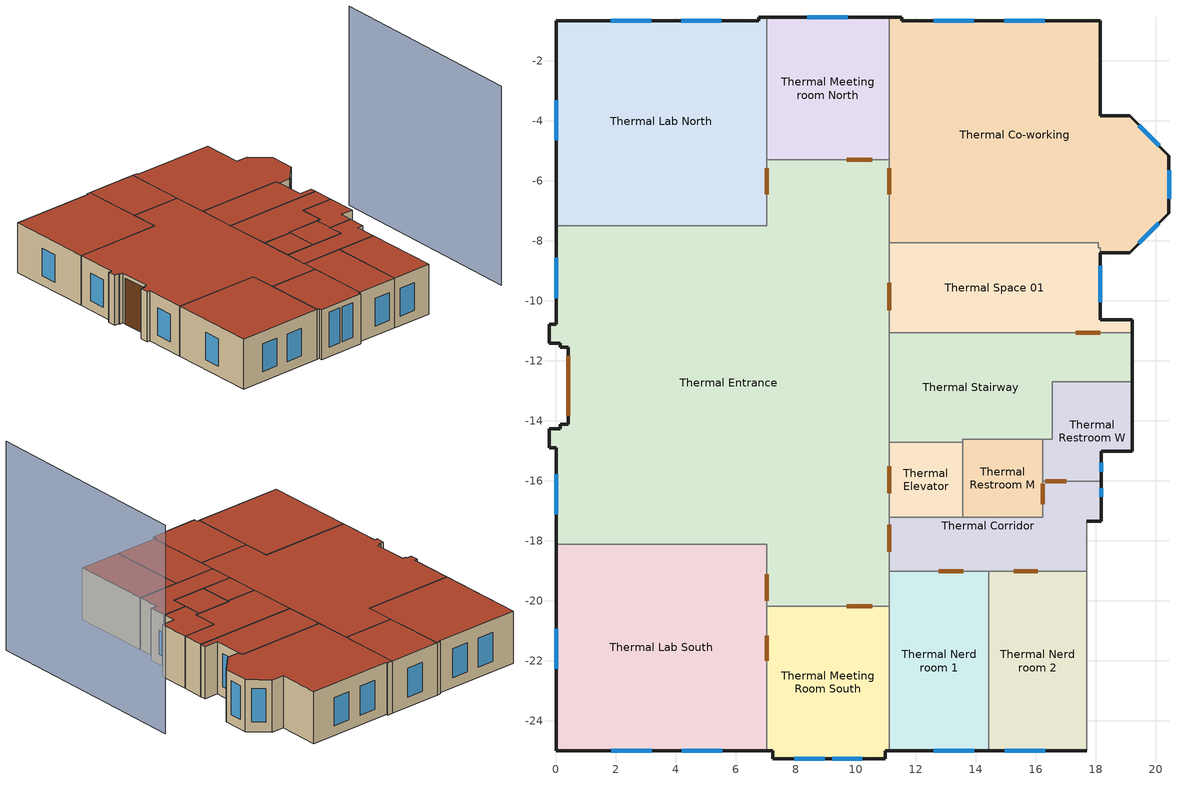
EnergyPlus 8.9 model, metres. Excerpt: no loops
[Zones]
Thermal Co-working
 floor ground (ExtSlabCarpet 4in ClimateZone 1-8): 20.44,-7.08 19.13,-8.4 18.15,-8.4 18.15,-8.23 18.07,-8.23 18.07,-8.07 11.11,-8.07 11.11,-0.54 11.53,-0.54 11.53,-0.66 18.15,-0.66 18.15,-3.83 19.13,-3.83 20.44,-5.15 z0
 wall outside (ASHRAE 189.1-2009 ExtWall Mass ClimateZone 5): 18.15,-8.4 19.13,-8.4 20.44,-7.08 20.44,-5.15 19.13,-3.83 18.15,-3.83 18.15,-0.66 11.53,-0.66 11.53,-0.54 11.11,-0.54 z0:4
 wall to Thermal Entrance (Interior Wall): 11.11,-5.3 11.11,-8.07 z0:4
 wall to Thermal Space 01 (Interior Wall): 11.11,-8.07 18.07,-8.07 18.07,-8.23 18.15,-8.23 18.15,-8.4 z0:4
 wall to Thermal Meeting room North (Interior Wall): 11.11,-0.54 11.11,-5.3 z0:4
 window (ASHRAE 189.1-2009 ExtWindow ClimateZone 4-5): 16.29,-0.66 14.95,-0.66 z0.77:2.9; 13.93,-0.66 12.59,-0.66 z0.77:2.99; 20.11,-4.82 19.44,-4.15 / 20.44,-6.59 20.44,-5.64 / 19.44,-8.09 20.11,-7.41 z0.75:3.33
 door inside (Interior Door): 11.11,-5.57 11.11,-6.45 z0:2.06
 roof outside (ASHRAE 189.1-2009 ExtRoof IEAD ClimateZone 2-5): 11.11,-8.07 18.07,-8.07 18.07,-8.23 18.15,-8.23 18.15,-8.4 19.13,-8.4 20.44,-7.08 20.44,-5.15 19.13,-3.83 18.15,-3.83 18.15,-0.66 11.53,-0.66 11.53,-0.54 11.11,-0.54 z4
Thermal Corridor
 floor ground (ExtSlabCarpet 4in ClimateZone 1-8): 18.18,-17.35 17.7,-17.35 17.7,-19.01 11.11,-19.01 11.11,-17.22 16.23,-17.22 16.23,-16.01 18.18,-16.01 z0
 wall outside (ASHRAE 189.1-2009 ExtWall Mass ClimateZone 5): 17.7,-17.35 18.18,-17.35 18.18,-16.01 z0:4
 wall to Thermal Restroom M (Interior Wall): 16.23,-16.01 16.23,-17.22 13.56,-17.22 z0:4
 wall adiabatic (Interior Wall): 17.7,-19.01 17.7,-17.35 z0:4
 wall to Thermal Nerd room 1 (Interior Wall): 11.11,-19.01 14.43,-19.01 z0:4
 wall to Thermal Entrance (Interior Wall): 11.11,-17.22 11.11,-19.01 z0:4
 wall to Thermal Elevator (Interior Wall): 13.56,-17.22 11.11,-17.22 z0:4
 wall to Thermal Nerd room 2 (Interior Wall): 14.43,-19.01 17.7,-19.01 z0:4
 wall to Thermal Restroom W (Interior Wall): 18.18,-16.01 16.23,-16.01 z0:4
 window (ASHRAE 189.1-2009 ExtWindow ClimateZone 4-5): 18.18,-16.53 18.18,-16.24 z0.79:2.63
 door inside (Interior Door): 16.23,-16.1 16.23,-16.79 / 12.77,-19.01 13.58,-19.01 / 11.11,-17.47 11.11,-18.36 / 15.26,-19.01 16.07,-19.01 / 17.01,-16.01 16.32,-16.01 z0:2.1
 roof outside (ASHRAE 189.1-2009 ExtRoof IEAD ClimateZone 2-5): 11.11,-19.01 17.7,-19.01 17.7,-17.35 18.18,-17.35 18.18,-16.01 16.23,-16.01 16.23,-17.22 11.11,-17.22 z4
Thermal Elevator
 floor ground (ExtSlabCarpet 4in ClimateZone 1-8): 13.56,-17.22 11.11,-17.22 11.11,-14.72 13.56,-14.72 z0
 wall to Thermal Entrance (Interior Wall): 11.11,-14.72 11.11,-17.22 z0:4
 wall to Thermal Stairway (Interior Wall): 13.56,-14.72 11.11,-14.72 z0:4
 wall to Thermal Restroom M (Interior Wall): 13.56,-17.22 13.56,-14.72 z0:4
 door inside (Interior Door): 11.11,-15.52 11.11,-16.42 z0:2.07
 roof outside (ASHRAE 189.1-2009 ExtRoof IEAD ClimateZone 2-5): 11.11,-17.22 13.56,-17.22 13.56,-14.72 11.11,-14.72 z4
Thermal Entrance
 floor ground (ExtSlabCarpet 4in ClimateZone 1-8): 11.11,-20.18 7.03,-20.18 7.03,-18.11 0.01,-18.11 0.01,-14.89 -0.23,-14.89 -0.23,-14.26 0.14,-14.26 0.14,-14.12 0.42,-14.12 0.42,-11.55 0.14,-11.55 0.14,-11.41 -0.23,-11.41 -0.23,-10.78 0.01,-10.78 0.01,-7.5 7.03,-7.5 7.03,-5.3 11.11,-5.3 z0
 wall outside (ASHRAE 189.1-2009 ExtWall Mass ClimateZone 5): 0.01,-7.5 0.01,-10.78 -0.23,-10.78 -0.23,-11.41 0.14,-11.41 0.14,-11.55 0.42,-11.55 0.42,-14.12 0.14,-14.12 0.14,-14.21 0.14,-14.26 -0.23,-14.26 -0.23,-14.89 0.01,-14.89 0.01,-18.11 z0:4
 wall to Thermal Lab South (Interior Wall): 0.01,-18.11 7.03,-18.11 7.03,-20.18 z0:4
 wall to Thermal Stairway (Interior Wall): 11.11,-14.72 11.11,-11.07 z0:4
 wall to Thermal Meeting Room South (Interior Wall): 7.03,-20.18 11.11,-20.18 z0:4
 wall to Thermal Meeting room North (Interior Wall): 11.11,-5.3 7.03,-5.3 z0:4
 wall to Thermal Nerd room 1 (Interior Wall): 11.11,-20.18 11.11,-19.01 z0:4
 wall to Thermal Space 01 (Interior Wall): 11.11,-11.07 11.11,-8.07 z0:4
 wall to Thermal Lab North (Interior Wall): 7.03,-5.3 7.03,-7.5 0.01,-7.5 z0:4
 window (ASHRAE 189.1-2009 ExtWindow ClimateZone 4-5): 0.01,-15.77 0.01,-17.11 / 0.01,-8.57 0.01,-9.91 z0.77:2.99
 door (Exterior Door): 0.42,-11.83 0.42,-13.84 z0:3.71
 door inside (Interior Door): 9.69,-20.18 10.54,-20.18 / 10.54,-5.3 9.69,-5.3 / 7.03,-5.57 7.03,-6.45 z0:2.06; 11.11,-10.32 11.11,-9.4 / 7.03,-19.12 7.03,-20 z0:2.05
 roof outside (ASHRAE 189.1-2009 ExtRoof IEAD ClimateZone 2-5): -0.23,-11.41 0.14,-11.41 0.14,-11.55 0.42,-11.55 0.42,-14.12 0.14,-14.12 0.14,-14.26 -0.23,-14.26 -0.23,-14.89 0.01,-14.89 0.01,-18.11 7.03,-18.11 7.03,-20.18 11.11,-20.18 11.11,-5.3 7.03,-5.3 7.03,-7.5 0.01,-7.5 0.01,-10.78 -0.23,-10.78 z4
Thermal Lab North
 floor ground (ExtSlabCarpet 4in ClimateZone 1-8): 7.03,-7.5 0.01,-7.5 0.01,-0.66 6.76,-0.66 6.76,-0.54 7.03,-0.54 z0
 wall outside (ASHRAE 189.1-2009 ExtWall Mass ClimateZone 5): 7.03,-0.54 6.76,-0.54 6.76,-0.66 0.01,-0.66 0.01,-7.5 z0:4
 wall to Thermal Meeting room North (Interior Wall): 7.03,-5.3 7.03,-0.54 z0:4
 window (ASHRAE 189.1-2009 ExtWindow ClimateZone 4-5): 0.01,-3.31 0.01,-4.65 / 5.51,-0.66 4.17,-0.66 / 3.17,-0.66 1.83,-0.66 z0.77:2.99
 roof outside (ASHRAE 189.1-2009 ExtRoof IEAD ClimateZone 2-5): 0.01,-0.66 0.01,-7.5 7.03,-7.5 7.03,-0.54 6.76,-0.54 6.76,-0.66 z4
Thermal Lab South
 floor ground (ExtSlabCarpet 4in ClimateZone 1-8): 7.03,-25.01 0.01,-25.01 0.01,-18.11 7.03,-18.11 z0
 wall outside (ASHRAE 189.1-2009 ExtWall Mass ClimateZone 5): 0.01,-18.11 0.01,-25.01 7.03,-25.01 z0:4
 wall to Thermal Meeting Room South (Interior Wall): 7.03,-25.01 7.03,-20.18 z0:4
 window (ASHRAE 189.1-2009 ExtWindow ClimateZone 4-5): 0.01,-20.93 0.01,-22.27 / 1.85,-25.01 3.19,-25.01 / 4.2,-25.01 5.54,-25.01 z0.77:2.99
 door inside (Interior Door): 7.03,-22 7.03,-21.16 z0:2.05
 roof outside (ASHRAE 189.1-2009 ExtRoof IEAD ClimateZone 2-5): 0.01,-25.01 7.03,-25.01 7.03,-18.11 0.01,-18.11 z4
Thermal Meeting room North
 floor ground (ExtSlabCarpet 4in ClimateZone 1-8): 11.11,-5.3 7.03,-5.3 7.03,-0.54 11.11,-0.54 z0
 wall outside (ASHRAE 189.1-2009 ExtWall Mass ClimateZone 5): 11.11,-0.54 7.03,-0.54 z0:4
 window (ASHRAE 189.1-2009 ExtWindow ClimateZone 4-5): 9.72,-0.54 8.38,-0.54 z0.77:2.99
 roof outside (ASHRAE 189.1-2009 ExtRoof IEAD ClimateZone 2-5): 7.03,-5.3 11.11,-5.3 11.11,-0.54 7.03,-0.54 z4
Thermal Meeting Room South
 floor ground (ExtSlabCarpet 4in ClimateZone 1-8): 11.11,-25.01 10.98,-25.01 10.98,-25.27 7.23,-25.27 7.23,-25.01 7.03,-25.01 7.03,-20.18 11.11,-20.18 z0
 wall outside (ASHRAE 189.1-2009 ExtWall Mass ClimateZone 5): 7.03,-25.01 7.23,-25.01 7.23,-25.27 10.98,-25.27 10.98,-25.01 11.11,-25.01 z0:4
 wall to Thermal Nerd room 1 (Interior Wall): 11.11,-25.01 11.11,-20.18 z0:4
 window (ASHRAE 189.1-2009 ExtWindow ClimateZone 4-5): 7.95,-25.27 8.96,-25.27 / 9.21,-25.27 10.22,-25.27 z0.77:3.57
 roof outside (ASHRAE 189.1-2009 ExtRoof IEAD ClimateZone 2-5): 7.03,-25.01 7.23,-25.01 7.23,-25.27 10.98,-25.27 10.98,-25.01 11.11,-25.01 11.11,-20.18 7.03,-20.18 z4
Thermal Nerd room 1
 floor ground (ExtSlabCarpet 4in ClimateZone 1-8): 14.43,-25.01 11.11,-25.01 11.11,-19.01 14.43,-19.01 z0
 wall outside (ASHRAE 189.1-2009 ExtWall Mass ClimateZone 5): 11.11,-25.01 14.43,-25.01 z0:4
 wall to Thermal Nerd room 2 (Interior Wall): 14.43,-25.01 14.43,-19.01 z0:4
 window (ASHRAE 189.1-2009 ExtWindow ClimateZone 4-5): 12.6,-25.01 13.94,-25.01 z0.77:2.99
 roof outside (ASHRAE 189.1-2009 ExtRoof IEAD ClimateZone 2-5): 11.11,-25.01 14.43,-25.01 14.43,-19.01 11.11,-19.01 z4
Thermal Nerd room 2
 floor ground (ExtSlabCarpet 4in ClimateZone 1-8): 17.7,-25.01 14.43,-25.01 14.43,-19.01 17.7,-19.01 z0
 wall outside (ASHRAE 189.1-2009 ExtWall Mass ClimateZone 5): 14.43,-25.01 17.7,-25.01 z0:4
 wall adiabatic (Interior Wall): 17.7,-25.01 17.7,-19.01 z0:4
 window (ASHRAE 189.1-2009 ExtWindow ClimateZone 4-5): 14.97,-25.01 16.31,-25.01 z0.77:2.99
 roof outside (ASHRAE 189.1-2009 ExtRoof IEAD ClimateZone 2-5): 14.43,-25.01 17.7,-25.01 17.7,-19.01 14.43,-19.01 z4
Thermal Restroom M
 floor ground (ExtSlabCarpet 4in ClimateZone 1-8): 16.23,-14.61 16.23,-17.22 13.56,-17.22 13.56,-14.61 z0
 wall to Thermal Stairway (Interior Wall): 16.23,-14.61 13.56,-14.61 13.56,-14.72 z0:4
 wall to Thermal Restroom W (Interior Wall): 16.23,-16.01 16.23,-14.61 z0:4
 roof outside (ASHRAE 189.1-2009 ExtRoof IEAD ClimateZone 2-5): 13.56,-17.22 16.23,-17.22 16.23,-14.61 13.56,-14.61 z4
Thermal Restroom W
 floor ground (ExtSlabCarpet 4in ClimateZone 1-8): 19.22,-12.7 19.22,-15.01 18.18,-15.01 18.18,-16.01 16.23,-16.01 16.23,-14.61 16.55,-14.61 16.55,-12.7 z0
 wall outside (ASHRAE 189.1-2009 ExtWall Mass ClimateZone 5): 18.18,-16.01 18.18,-15.01 19.22,-15.01 19.22,-12.7 z0:4
 wall to Thermal Stairway (Interior Wall): 19.22,-12.7 16.55,-12.7 16.55,-14.61 16.23,-14.61 z0:4
 window (ASHRAE 189.1-2009 ExtWindow ClimateZone 4-5): 18.18,-15.69 18.18,-15.4 z0.79:2.63
 roof outside (ASHRAE 189.1-2009 ExtRoof IEAD ClimateZone 2-5): 16.23,-16.01 18.18,-16.01 18.18,-15.01 19.22,-15.01 19.22,-12.7 16.55,-12.7 16.55,-14.61 16.23,-14.61 z4
Thermal Space 01
 floor ground (ExtSlabCarpet 4in ClimateZone 1-8): 19.22,-11.07 11.11,-11.07 11.11,-8.07 18.07,-8.07 18.07,-8.23 18.15,-8.23 18.15,-10.62 19.22,-10.62 z0
 wall outside (ASHRAE 189.1-2009 ExtWall Mass ClimateZone 5): 19.22,-11.07 19.22,-10.62 18.15,-10.62 18.15,-8.4 z0:4
 wall to Thermal Stairway (Interior Wall): 11.11,-11.07 19.22,-11.07 z0:4
 window (ASHRAE 189.1-2009 ExtWindow ClimateZone 4-5): 18.15,-10.04 18.15,-8.83 z0.77:3.29
 door inside (Interior Door): 17.33,-11.07 18.15,-11.07 z0:1.89
 roof outside (ASHRAE 189.1-2009 ExtRoof IEAD ClimateZone 2-5): 11.11,-11.07 19.22,-11.07 19.22,-10.62 18.15,-10.62 18.15,-8.23 18.07,-8.23 18.07,-8.07 11.11,-8.07 z4
Thermal Stairway
 floor ground (ExtSlabCarpet 4in ClimateZone 1-8): 19.22,-12.7 16.55,-12.7 16.55,-14.61 13.56,-14.61 13.56,-14.72 11.11,-14.72 11.11,-11.07 19.22,-11.07 z0
 wall outside (ASHRAE 189.1-2009 ExtWall Mass ClimateZone 5): 19.22,-12.7 19.22,-11.07 z0:4
 roof outside (ASHRAE 189.1-2009 ExtRoof IEAD ClimateZone 2-5): 11.11,-14.72 13.56,-14.72 13.56,-14.61 16.55,-14.61 16.55,-12.7 19.22,-12.7 19.22,-11.07 11.11,-11.07 z4
shading: 24.75,-8.48 24.56,-25.08 z0:16
[Building]
RKF: North Axis {deg}=0
[Site:Location]
Berlin&#44 Berlin: Latitude {deg}=52.5185; Longitude {deg}=13.3806; Time Zone {hr}=1; Elevation {m}=35.9853
[SizingPeriod:DesignDay] Day of Month=21; Dry-Bulb Temperature Range Modifier Type=DefaultMultipliers; Barometric Pressure {Pa}=100738; Rain Indicator=No; Snow Indicator=No; Daylight Saving Time Indicator=No
Name | Month | Day Type | Maximum Dry-Bulb Temperature {C} | Daily Dry-Bulb Temperature Range {deltaC} | Humidity Condition Type | Wetbulb or DewPoint at Maximum Dry-Bulb {C} | Wind Speed {m/s} | Wind Direction {deg} | Solar Model Indicator | ASHRAE Clear Sky Optical Depth for Beam Irradiance (taub) | ASHRAE Clear Sky Optical Depth for Diffuse Irradiance (taud) | Enthalpy at Maximum Dry-Bulb {J/kg} | Sky Clearness
BERLIN Ann Clg .4% Condns DB=>MWB | 7 | SummerDesignDay | 30 | 9.2 | Wetbulb | 18.9 | 3.7 | 150 | ASHRAETau | 0.484 | 1.888
BERLIN Ann Clg .4% Condns DP=>MDB | 7 | SummerDesignDay | 22.1 | 9.2 | Dewpoint | 18 | 3.7 | 150 | ASHRAETau | 0.484 | 1.888
BERLIN Ann Clg .4% Condns Enth=>MDB | 7 | SummerDesignDay | 27 | 9.2 | Enthalpy |  | 3.7 | 150 | ASHRAETau | 0.484 | 1.888 | 57900
BERLIN Ann Clg .4% Condns WB=>MDB | 7 | SummerDesignDay | 26.9 | 9.2 | Wetbulb | 20.1 | 3.7 | 150 | ASHRAETau | 0.484 | 1.888
BERLIN Ann Htg 99.6% Condns DB | 2 | WinterDesignDay | -11.8 | 0 | Wetbulb | -11.8 | 3.3 | 100 | ASHRAEClearSky |  |  |  | 0
BERLIN Ann Htg Wind 99.6% Condns WS=>MCDB | 2 | WinterDesignDay | 6.3 | 0 | Wetbulb | 6.3 | 12.8 | 100 | ASHRAEClearSky |  |  |  | 0
BERLIN Ann Hum_n 99.6% Condns DP=>MCDB | 2 | WinterDesignDay | -10.8 | 0 | Dewpoint | -15 | 3.3 | 100 | ASHRAEClearSky |  |  |  | 0
[Material] Thermal Absorptance=0.9
Name | Roughness | Thickness {m} | Conductivity {W/m-K} | Density {kg/m3} | Specific Heat {J/kg-K} | Solar Absorptance | Visible Absorptance
1/2IN Gypsum | Smooth | 0.0127 | 0.16 | 784.9 | 830 | 0.4 | 0.4
1IN Stucco | Smooth | 0.0253 | 0.6918 | 1858 | 837 | 0.92 | 0.92
8IN Concrete HW | MediumRough | 0.2033 | 1.7296 | 2243 | 837 | 0.65 | 0.65
F08 Metal surface | Smooth | 0.0008 | 45.28 | 7824 | 500 | 0.7 | 0.7
G01a 19mm gypsum board | MediumSmooth | 0.019 | 0.16 | 800 | 1090 | 0.4 | 0.4
G05 25mm wood | MediumSmooth | 0.0254 | 0.15 | 608 | 1630 | 0.5 | 0.5
I01 25mm insulation board | MediumRough | 0.0254 | 0.03 | 43 | 1210 | 0.6 | 0.6
MAT-CC05 4 HW CONCRETE | Rough | 0.1016 | 1.311 | 2240 | 836.8 | 0.85 | 0.85
Metal Decking | MediumSmooth | 0.0015 | 45.006 | 7680 | 418.4 | 0.6 | 0.6
Roof Insulation [21] | MediumRough | 0.2105 | 0.049 | 265 | 836.8 | 0.7 | 0.7
Roof Membrane | VeryRough | 0.0095 | 0.16 | 1121.29 | 1460 | 0.7 | 0.7
Wall Insulation [40] | MediumRough | 0.0794 | 0.0432 | 91 | 837 | 0.5 | 0.5
[Material:AirGap]
F04 Wall air space resistance: Thermal Resistance {m2-K/W}=0.15
[Material:NoMass]
CP02 CARPET PAD: Roughness=Smooth; Thermal Resistance {m2-K/W}=0.1; Thermal Absorptance=0.9; Solar Absorptance=0.8; Visible Absorptance=0.8
[WindowMaterial:Glazing]
Theoretical Glass [207]: Optical Data Type=SpectralAverage; Thickness {m}=0.003; Solar Transmittance at Normal Incidence=0.3311; Front Side Solar Reflectance at Normal Incidence=0.6189; Back Side Solar Reflectance at Normal Incidence=0; Visible Transmittance at Normal Incidence=0.44; Front Side Visible Reflectance at Normal Incidence=0.51; Back Side Visible Reflectance at Normal Incidence=0; Infrared Transmittance at Normal Incidence=0; Front Side Infrared Hemispherical Emissivity=0.9; Back Side Infrared Hemispherical Emissivity=0.9; Conductivity {W/m-K}=0.0133; Dirt Correction Factor for Solar and Visible Transmittance=1; Solar Diffusing=No
[WindowMaterial:Shade]
Window Material Shade 1: Solar Transmittance=0.4; Solar Reflectance=0.5; Visible Transmittance=0.4; Visible Reflectance=0.5; Infrared Hemispherical Emissivity=0.9; Infrared Transmittance=0; Thickness {m}=0.005; Conductivity {W/m-K}=0.1; Shade to Glass Distance {m}=0.05; Top Opening Multiplier=0; Bottom Opening Multiplier=0; Left-Side Opening Multiplier=0; Right-Side Opening Multiplier=0; Airflow Permeability=0
[WindowProperty:ShadingControl] Shading Type=ExteriorShade; Construction with Shading=Window Shading; Shading Control Type=OnIfHighSolarOnWindow; Setpoint {BasedOnField A4}=27; Shading Control Is Scheduled=No; Glare Control Is Active=No
Shading Control East; Shading Control North; Shading Control South; Shading Control West
[Construction]
ASHRAE 189.1-2009 ExtRoof IEAD ClimateZone 2-5: Roof Membrane, Roof Insulation [21], Metal Decking
ASHRAE 189.1-2009 ExtWall Mass ClimateZone 5: 1IN Stucco, 8IN Concrete HW, Wall Insulation [40], 1/2IN Gypsum
ASHRAE 189.1-2009 ExtWindow ClimateZone 4-5: Theoretical Glass [207]
Exterior Door: F08 Metal surface, I01 25mm insulation board
ExtSlabCarpet 4in ClimateZone 1-8: MAT-CC05 4 HW CONCRETE, CP02 CARPET PAD
Interior Door: G05 25mm wood
Interior Wall: G01a 19mm gypsum board, F04 Wall air space resistance, G01a 19mm gypsum board
Window Shading: Window Material Shade 1, Theoretical Glass [207]
[Zone]
Thermal Co-working; Thermal Corridor; Thermal Elevator; Thermal Entrance; Thermal Lab North; Thermal Lab South; Thermal Meeting room North; Thermal Meeting Room South; Thermal Nerd room 1; Thermal Nerd room 2; Thermal Restroom M; Thermal Restroom W; Thermal Space 01; Thermal Stairway
[ZoneVentilation:DesignFlowRate] Design Flow Rate Calculation Method=Flow/Zone; Design Flow Rate {m3/s}=0.16; Flow Rate per Zone Floor Area {m3/s-m2}=0; Flow Rate per Person {m3/s-person}=0; Air Changes per Hour {1/hr}=0; Ventilation Type=Natural; Fan Pressure Rise {Pa}=0; Fan Total Efficiency=1; Constant Term Coefficient=0.606; Temperature Term Coefficient=0.03636; Velocity Term Coefficient=0.1177; Velocity Squared Term Coefficient=0; Minimum Indoor Temperature {C}=-10; Maximum Indoor Temperature {C}=100; Delta Temperature {deltaC}=-50; Minimum Outdoor Temperature {C}=-100; Maximum Outdoor Temperature {C}=100; Maximum Wind Speed {m/s}=40
Name | Zone or ZoneList | Schedule
Natural Ventilation Co-working | Thermal Co-working | Always On Discrete hvac_library
Natural Ventilation Corridor | Thermal Corridor | Always On Discrete hvac_library
Natural Ventilation Elevator | Thermal Elevator | Always On Discrete hvac_library
Natural Ventilation Entrance | Thermal Entrance | Always On Discrete hvac_library
Natural Ventilation Lab North | Thermal Lab North | const_zero
Natural Ventilation Lab South | Thermal Lab South | Always On Discrete hvac_library
Natural Ventilation MR North | Thermal Meeting room North | Always On Discrete hvac_library
Natural Ventilation MR South | Thermal Meeting Room South | Always On Discrete hvac_library
Natural Ventilation NR 1 | Thermal Nerd room 1 | Always On Discrete hvac_library
Natural Ventilation NR 2 | Thermal Nerd room 2 | Always On Discrete hvac_library
Natural Ventilation Restroom M | Thermal Restroom M | Always On Discrete hvac_library
Natural Ventilation Restroom W | Thermal Restroom W | Always On Discrete hvac_library
Natural Ventilation Space 01 | Thermal Space 01 | Always On Discrete hvac_library
Natural Ventilation Stairway | Thermal Stairway | Always On Discrete hvac_library
[ExternalInterface:FunctionalMockupUnitExport:From:Variable]
Name | Output:Variable Index Key | Output:Variable | FMU Variable
 | Sub Surface 16 | Surface Shading Device Is On Time Fraction | u_blinds_E_val
 | Sub Surface 20 | Surface Shading Device Is On Time Fraction | u_blinds_N_val
 | Sub Surface 8 | Surface Shading Device Is On Time Fraction | u_blinds_S_val
 | Sub Surface 7 | Surface Shading Device Is On Time Fraction | u_blinds_W_val
 | ENVIRONMENT | Site Outdoor Air Drybulb Temperature | v_Tamb
 | Thermal Coworking | Zone Air Temperature | T_Coworking
 | u_AHU_Coworking | Schedule Value | u_AHU_Coworking_SchedVal
 | u_AHU_Corridor | Schedule Value | u_AHU_Corridor_SchedVal
 | u_AHU_Elevator | Schedule Value | u_AHU_Elevator_SchedVal
 | u_AHU_Entrance | Schedule Value | u_AHU_Entrance_SchedVal
 | u_AHU_LabNorth | Schedule Value | u_AHU_LabNorth_SchedVal
 | u_AHU_LabSouth | Schedule Value | u_AHU_LabSouth_SchedVal
 | u_AHU_MeetingSouth | Schedule Value | u_AHU_MeetingSouth_SchedVal
 | u_AHU_MeetingNorth | Schedule Value | u_AHU_MeetingNorth_SchedVal
 | u_AHU_Nerdroom1 | Schedule Value | u_AHU_Nerdroom1_SchedVal
 | u_AHU_Nerdroom2 | Schedule Value | u_AHU_Nerdroom2_SchedVal
 | u_AHU_RestroomM | Schedule Value | u_AHU_RestroomM_SchedVal
 | u_AHU_RestroomW | Schedule Value | u_AHU_RestroomW_SchedVal
 | u_AHU_Space01 | Schedule Value | u_AHU_Space01_SchedVal
 | u_AHU_Stairway | Schedule Value | u_AHU_Stairway_SchedVal
 | Thermal Co-working1 | Zone Outdoor Air Wind Speed | windspeed_Z1
 | ENVIRONMENT | Site Outdoor Air Humidity Ratio | Hum_amb
 | ENVIRONMENT | Site Outdoor Air Barometric Pressure | P_amb
[ExternalInterface:FunctionalMockupUnitExport:To:Schedule]
Name | Schedule | FMU Variable | Initial Value
 | u_blinds_E | u_blinds_E | 0
 | u_blinds_N | u_blinds_N | 0
 | u_blinds_S | u_blinds_S | 0
 | u_blinds_W | u_blinds_W | 0
 | u_AHU_Coworking | u_AHU_Coworking | 0
 | u_AHU_Corridor | u_AHU_Corridor | 0
 | u_AHU_Elevator | u_AHU_Elevator | 0
 | u_AHU_Entrance | u_AHU_Entrance | 0
 | u_AHU_LabNorth | u_AHU_LabNorth | 0
 | u_AHU_LabSouth | u_AHU_LabSouth | 0
 | u_AHU_MeetingSouth | u_AHU_MeetingSouth | 0
 | u_AHU_MeetingNorth | u_AHU_MeetingNorth | 0
 | u_AHU_Nerdroom1 | u_AHU_Nerdroom1 | 0
 | u_AHU_Nerdroom2 | u_AHU_Nerdroom2 | 0
 | u_AHU_RestroomM | u_AHU_RestroomM | 0
 | u_AHU_RestroomW | u_AHU_RestroomW | 0
 | u_AHU_Space01 | u_AHU_Space01 | 0
 | u_AHU_Stairway | u_AHU_Stairway | 0
 | u_rad_Coworking | u_rad_Coworking | 18
 | u_rad_Corridor | u_rad_Corridor | 18
 | u_rad_Elevator | u_rad_Elevator | 18
 | u_rad_Entrance | u_rad_Entrance | 18
 | u_rad_LabNorth | u_rad_LabNorth | 18
 | u_rad_LabSouth | u_rad_LabSouth | 18
 | u_rad_MeetingSouth | u_rad_MeetingSouth | 18
 | u_rad_MeetingNorth | u_rad_MeetingNorth | 18
 | u_rad_Nerdroom1 | u_rad_Nerdroom1 | 18
 | u_rad_Nerdroom2 | u_rad_Nerdroom2 | 18
 | u_rad_RestroomM | u_rad_RestroomM | 18
 | u_rad_RestroomW | u_rad_RestroomW | 18
 | u_rad_Space01 | u_rad_Space01 | 18
 | u_rad_Stairway | u_rad_Stairway | 18
[Schedule:Day:Interval]
Schedule Day 2: No, 24:00, 0
[Schedule:Week:Daily]
Schedule:Week:Daily {1edf19f9-a1d3-4d6e-aa13-ec2a6d91c513}: Schedule Day 2, Schedule Day 2, Schedule Day 2, Schedule Day 2, Schedule Day 2, Schedule Day 2, Schedule Day 2, Schedule Day 2, Schedule Day 2, Schedule Day 2, Schedule Day 2, Schedule Day 2
[Schedule:Year]
const_zero: Schedule:Week:Daily {1edf19f9-a1d3-4d6e-aa13-ec2a6d91c513}, 1, 1, 12, 31
[Schedule:Constant]
Always On Discrete hvac_library: Hourly Value=1
